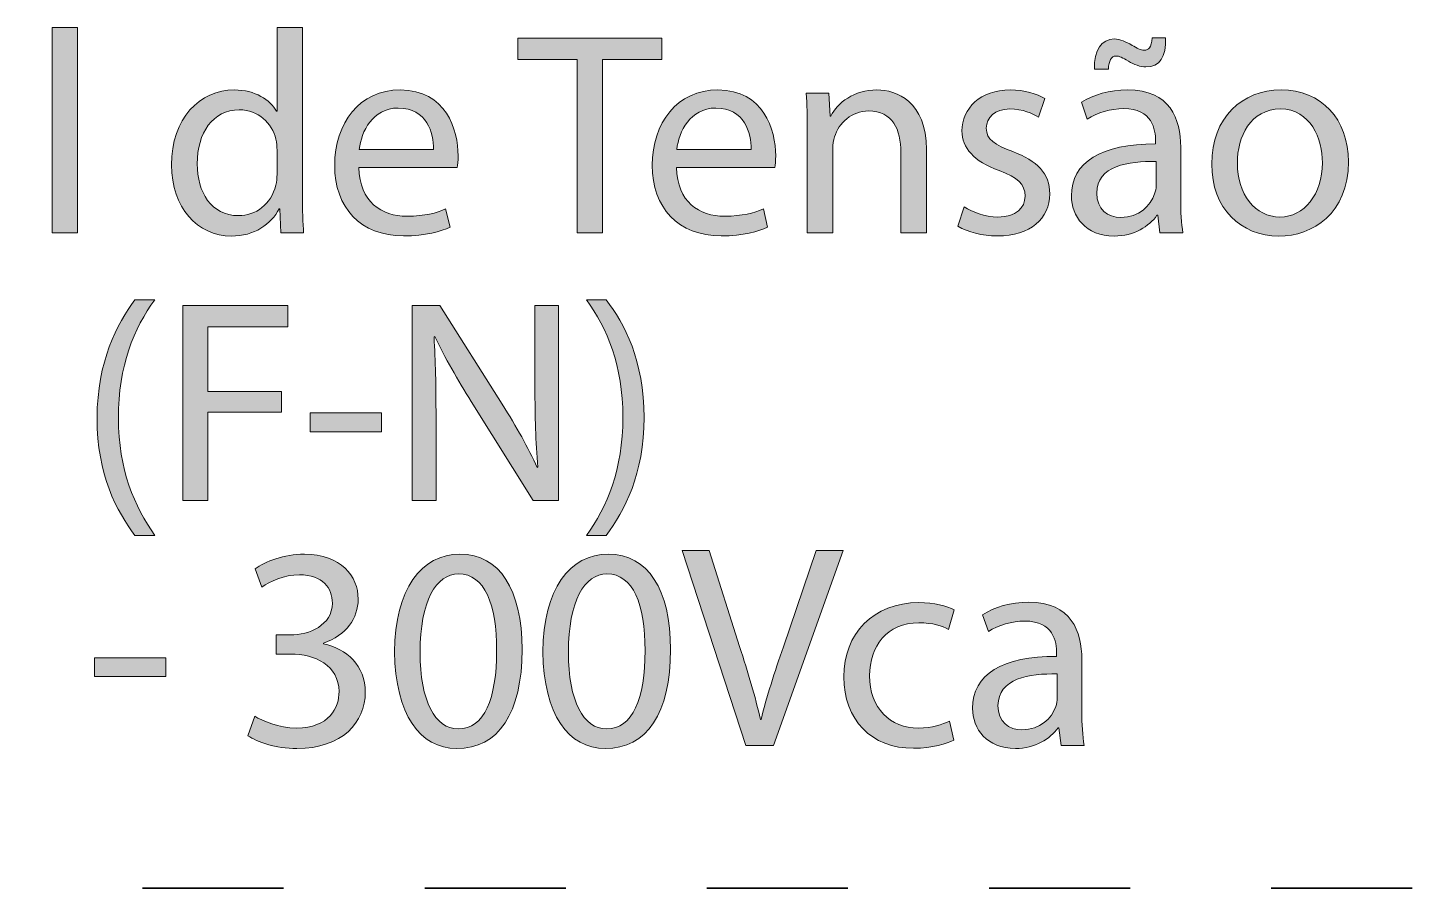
# Model space of a CAD drawing. Extents: x 544 to 1376, y -738 to -342.
# Drawn here: x 768.8 to 888.5, y -478.7 to -404.3 of the extents above; entities that cross this region are included whole.
import ezdxf

# ---------------------------------------------------------------- set-up
doc = ezdxf.new("R2010")
doc.units = 0
doc.header["$MEASUREMENT"] = 0
doc.linetypes.add('AI-Linetype-4', pattern=[24.388718, 12.194359, -12.194359])
doc.layers.add('OBJETOS', color=7, linetype='Continuous', lineweight=0)

# ---------------------------------------------------------------- blocks, each defined once
blk = doc.blocks.new('Block_35')
at = {"layer": 'OBJETOS', "true_color": 0x000000, "transparency": 33554687}
h = blk.add_hatch(color=18, dxfattribs=at)
h.dxf.hatch_style = 2
edge = h.paths.add_edge_path()
edge.add_spline(control_points=[(770.94, -404.34), (770.94, -404.34), (773.14, -404.34), (773.14, -404.34), (773.14, -404.34), (773.14, -422.09), (773.14, -422.09), (773.14, -422.09), (770.94, -422.09), (770.94, -422.09), (770.94, -422.09), (770.94, -404.34), (770.94, -404.34)], knot_values=[0, 0, 0, 0, 1, 1, 1, 2, 2, 2, 3, 3, 3, 4, 4, 4, 4], degree=3, periodic=0)
h = blk.add_hatch(color=18, dxfattribs=at)
h.dxf.hatch_style = 2
edge = h.paths.add_edge_path()
edge.add_spline(control_points=[(790.39, -414.92), (790.39, -414.64), (790.37, -414.27), (790.29, -413.99), (789.96, -412.59), (788.77, -411.44), (787.12, -411.44), (784.84, -411.44), (783.49, -413.44), (783.49, -416.11), (783.49, -418.56), (784.69, -420.59), (787.07, -420.59), (788.54, -420.59), (789.89, -419.61), (790.29, -417.96), (790.37, -417.66), (790.39, -417.36), (790.39, -417.01), (790.39, -417.01), (790.39, -414.92), (790.39, -414.92)], knot_values=[0, 0, 0, 0, 1, 1, 1, 2, 2, 2, 3, 3, 3, 4, 4, 4, 5, 5, 5, 6, 6, 6, 7, 7, 7, 7], degree=3, periodic=0)
edge = h.paths.add_edge_path()
edge.add_spline(control_points=[(792.59, -404.34), (792.59, -404.34), (792.59, -418.96), (792.59, -418.96), (792.59, -420.04), (792.61, -421.26), (792.69, -422.09), (792.69, -422.09), (790.71, -422.09), (790.71, -422.09), (790.71, -422.09), (790.62, -419.99), (790.62, -419.99), (790.62, -419.99), (790.57, -419.99), (790.57, -419.99), (789.89, -421.34), (788.42, -422.36), (786.44, -422.36), (783.52, -422.36), (781.27, -419.89), (781.27, -416.21), (781.24, -412.19), (783.74, -409.72), (786.69, -409.72), (788.54, -409.72), (789.79, -410.59), (790.34, -411.57), (790.34, -411.57), (790.39, -411.57), (790.39, -411.57), (790.39, -411.57), (790.39, -404.34), (790.39, -404.34), (790.39, -404.34), (792.59, -404.34), (792.59, -404.34)], knot_values=[0, 0, 0, 0, 1, 1, 1, 2, 2, 2, 3, 3, 3, 4, 4, 4, 5, 5, 5, 6, 6, 6, 7, 7, 7, 8, 8, 8, 9, 9, 9, 10, 10, 10, 11, 11, 11, 12, 12, 12, 12], degree=3, periodic=0)
h = blk.add_hatch(color=18, dxfattribs=at)
h.dxf.hatch_style = 2
edge = h.paths.add_edge_path()
edge.add_spline(control_points=[(816.32, -407.09), (816.32, -407.09), (811.19, -407.09), (811.19, -407.09), (811.19, -407.09), (811.19, -405.24), (811.19, -405.24), (811.19, -405.24), (823.66, -405.24), (823.66, -405.24), (823.66, -405.24), (823.66, -407.09), (823.66, -407.09), (823.66, -407.09), (818.52, -407.09), (818.52, -407.09), (818.52, -407.09), (818.52, -422.09), (818.52, -422.09), (818.52, -422.09), (816.32, -422.09), (816.32, -422.09), (816.32, -422.09), (816.32, -407.09), (816.32, -407.09)], knot_values=[0, 0, 0, 0, 1, 1, 1, 2, 2, 2, 3, 3, 3, 4, 4, 4, 5, 5, 5, 6, 6, 6, 7, 7, 7, 8, 8, 8, 8], degree=3, periodic=0)
h = blk.add_hatch(color=18, dxfattribs=at)
h.dxf.hatch_style = 2
edge = h.paths.add_edge_path()
edge.add_spline(control_points=[(866.37, -415.91), (863.97, -415.86), (861.24, -416.29), (861.24, -418.64), (861.24, -420.06), (862.19, -420.74), (863.32, -420.74), (864.89, -420.74), (865.89, -419.74), (866.24, -418.71), (866.32, -418.49), (866.37, -418.24), (866.37, -418.01), (866.37, -418.01), (866.37, -415.91), (866.37, -415.91)], knot_values=[0, 0, 0, 0, 1, 1, 1, 2, 2, 2, 3, 3, 3, 4, 4, 4, 5, 5, 5, 5], degree=3, periodic=0)
edge = h.paths.add_edge_path()
edge.add_spline(control_points=[(861.04, -407.92), (860.99, -406.29), (861.67, -405.32), (862.74, -405.32), (863.29, -405.32), (863.72, -405.54), (864.29, -405.87), (864.69, -406.09), (865.04, -406.29), (865.34, -406.29), (865.74, -406.29), (865.96, -406.07), (866.04, -405.22), (866.04, -405.22), (867.19, -405.22), (867.19, -405.22), (867.24, -406.89), (866.67, -407.74), (865.49, -407.74), (864.97, -407.74), (864.49, -407.52), (863.97, -407.24), (863.47, -406.94), (863.19, -406.79), (862.89, -406.79), (862.49, -406.79), (862.29, -407.22), (862.24, -407.92), (862.24, -407.92), (861.04, -407.92), (861.04, -407.92)], knot_values=[0, 0, 0, 0, 1, 1, 1, 2, 2, 2, 3, 3, 3, 4, 4, 4, 5, 5, 5, 6, 6, 6, 7, 7, 7, 8, 8, 8, 9, 9, 9, 10, 10, 10, 10], degree=3, periodic=0)
edge = h.paths.add_edge_path()
edge.add_spline(control_points=[(866.69, -422.09), (866.69, -422.09), (866.52, -420.56), (866.52, -420.56), (866.52, -420.56), (866.44, -420.56), (866.44, -420.56), (865.77, -421.51), (864.47, -422.36), (862.74, -422.36), (860.29, -422.36), (859.04, -420.64), (859.04, -418.89), (859.04, -415.97), (861.64, -414.37), (866.32, -414.39), (866.32, -414.39), (866.32, -414.14), (866.32, -414.14), (866.32, -413.14), (866.04, -411.34), (863.57, -411.34), (862.44, -411.34), (861.27, -411.69), (860.42, -412.24), (860.42, -412.24), (859.92, -410.79), (859.92, -410.79), (860.92, -410.14), (862.37, -409.72), (863.89, -409.72), (867.59, -409.72), (868.49, -412.24), (868.49, -414.67), (868.49, -414.67), (868.49, -419.19), (868.49, -419.19), (868.49, -420.24), (868.54, -421.26), (868.69, -422.09), (868.69, -422.09), (866.69, -422.09), (866.69, -422.09)], knot_values=[0, 0, 0, 0, 1, 1, 1, 2, 2, 2, 3, 3, 3, 4, 4, 4, 5, 5, 5, 6, 6, 6, 7, 7, 7, 8, 8, 8, 9, 9, 9, 10, 10, 10, 11, 11, 11, 12, 12, 12, 13, 13, 13, 14, 14, 14, 14], degree=3, periodic=0)
h = blk.add_hatch(color=18, dxfattribs=at)
h.dxf.hatch_style = 2
edge = h.paths.add_edge_path()
edge.add_spline(control_points=[(803.92, -414.86), (803.94, -413.47), (803.34, -411.29), (800.87, -411.29), (798.64, -411.29), (797.67, -413.34), (797.49, -414.86), (797.49, -414.86), (803.92, -414.86), (803.92, -414.86)], knot_values=[0, 0, 0, 0, 1, 1, 1, 2, 2, 2, 3, 3, 3, 3], degree=3, periodic=0)
edge = h.paths.add_edge_path()
edge.add_spline(control_points=[(797.47, -416.44), (797.52, -419.41), (799.42, -420.64), (801.62, -420.64), (803.19, -420.64), (804.14, -420.36), (804.96, -420.01), (804.96, -420.01), (805.34, -421.59), (805.34, -421.59), (804.57, -421.94), (803.24, -422.34), (801.32, -422.34), (797.59, -422.34), (795.37, -419.89), (795.37, -416.24), (795.37, -412.59), (797.52, -409.72), (801.04, -409.72), (804.99, -409.72), (806.04, -413.19), (806.04, -415.41), (806.04, -415.86), (805.99, -416.21), (805.96, -416.44), (805.96, -416.44), (797.47, -416.44), (797.47, -416.44)], knot_values=[0, 0, 0, 0, 1, 1, 1, 2, 2, 2, 3, 3, 3, 4, 4, 4, 5, 5, 5, 6, 6, 6, 7, 7, 7, 8, 8, 8, 9, 9, 9, 9], degree=3, periodic=0)
h = blk.add_hatch(color=18, dxfattribs=at)
h.dxf.hatch_style = 2
edge = h.paths.add_edge_path()
edge.add_spline(control_points=[(831.37, -414.86), (831.39, -413.47), (830.79, -411.29), (828.32, -411.29), (826.09, -411.29), (825.12, -413.34), (824.94, -414.86), (824.94, -414.86), (831.37, -414.86), (831.37, -414.86)], knot_values=[0, 0, 0, 0, 1, 1, 1, 2, 2, 2, 3, 3, 3, 3], degree=3, periodic=0)
edge = h.paths.add_edge_path()
edge.add_spline(control_points=[(824.92, -416.44), (824.97, -419.41), (826.87, -420.64), (829.07, -420.64), (830.64, -420.64), (831.59, -420.36), (832.42, -420.01), (832.42, -420.01), (832.79, -421.59), (832.79, -421.59), (832.01, -421.94), (830.69, -422.34), (828.77, -422.34), (825.04, -422.34), (822.82, -419.89), (822.82, -416.24), (822.82, -412.59), (824.97, -409.72), (828.49, -409.72), (832.44, -409.72), (833.49, -413.19), (833.49, -415.41), (833.49, -415.86), (833.44, -416.21), (833.42, -416.44), (833.42, -416.44), (824.92, -416.44), (824.92, -416.44)], knot_values=[0, 0, 0, 0, 1, 1, 1, 2, 2, 2, 3, 3, 3, 4, 4, 4, 5, 5, 5, 6, 6, 6, 7, 7, 7, 8, 8, 8, 9, 9, 9, 9], degree=3, periodic=0)
h = blk.add_hatch(color=18, dxfattribs=at)
h.dxf.hatch_style = 2
edge = h.paths.add_edge_path()
edge.add_spline(control_points=[(836.22, -413.27), (836.22, -412.02), (836.19, -410.99), (836.12, -409.99), (836.12, -409.99), (838.07, -409.99), (838.07, -409.99), (838.07, -409.99), (838.19, -411.99), (838.19, -411.99), (838.19, -411.99), (838.24, -411.99), (838.24, -411.99), (838.84, -410.84), (840.24, -409.72), (842.24, -409.72), (843.92, -409.72), (846.51, -410.72), (846.51, -414.86), (846.51, -414.86), (846.51, -422.09), (846.51, -422.09), (846.51, -422.09), (844.31, -422.09), (844.31, -422.09), (844.31, -422.09), (844.31, -415.11), (844.31, -415.11), (844.31, -413.17), (843.59, -411.54), (841.52, -411.54), (840.07, -411.54), (838.94, -412.57), (838.57, -413.79), (838.47, -414.06), (838.42, -414.44), (838.42, -414.81), (838.42, -414.81), (838.42, -422.09), (838.42, -422.09), (838.42, -422.09), (836.22, -422.09), (836.22, -422.09), (836.22, -422.09), (836.22, -413.27), (836.22, -413.27)], knot_values=[0, 0, 0, 0, 1, 1, 1, 2, 2, 2, 3, 3, 3, 4, 4, 4, 5, 5, 5, 6, 6, 6, 7, 7, 7, 8, 8, 8, 9, 9, 9, 10, 10, 10, 11, 11, 11, 12, 12, 12, 13, 13, 13, 14, 14, 14, 15, 15, 15, 15], degree=3, periodic=0)
h = blk.add_hatch(color=18, dxfattribs=at)
h.dxf.hatch_style = 2
edge = h.paths.add_edge_path()
edge.add_spline(control_points=[(849.79, -419.84), (850.44, -420.26), (851.59, -420.71), (852.69, -420.71), (854.29, -420.71), (855.04, -419.91), (855.04, -418.91), (855.04, -417.86), (854.42, -417.29), (852.79, -416.69), (850.62, -415.91), (849.59, -414.72), (849.59, -413.27), (849.59, -411.32), (851.17, -409.72), (853.77, -409.72), (854.99, -409.72), (856.06, -410.07), (856.74, -410.47), (856.74, -410.47), (856.19, -412.07), (856.19, -412.07), (855.71, -411.77), (854.84, -411.37), (853.72, -411.37), (852.42, -411.37), (851.69, -412.12), (851.69, -413.02), (851.69, -414.02), (852.42, -414.47), (853.99, -415.06), (856.09, -415.86), (857.17, -416.91), (857.17, -418.71), (857.17, -420.84), (855.51, -422.34), (852.64, -422.34), (851.32, -422.34), (850.09, -422.01), (849.24, -421.51), (849.24, -421.51), (849.79, -419.84), (849.79, -419.84)], knot_values=[0, 0, 0, 0, 1, 1, 1, 2, 2, 2, 3, 3, 3, 4, 4, 4, 5, 5, 5, 6, 6, 6, 7, 7, 7, 8, 8, 8, 9, 9, 9, 10, 10, 10, 11, 11, 11, 12, 12, 12, 13, 13, 13, 14, 14, 14, 14], degree=3, periodic=0)
h = blk.add_hatch(color=18, dxfattribs=at)
h.dxf.hatch_style = 2
edge = h.paths.add_edge_path()
edge.add_spline(control_points=[(873.39, -416.06), (873.39, -418.71), (874.92, -420.71), (877.07, -420.71), (879.17, -420.71), (880.74, -418.74), (880.74, -416.02), (880.74, -413.97), (879.71, -411.37), (877.12, -411.37), (874.52, -411.37), (873.39, -413.77), (873.39, -416.06)], knot_values=[0, 0, 0, 0, 1, 1, 1, 2, 2, 2, 3, 3, 3, 4, 4, 4, 4], degree=3, periodic=0)
edge = h.paths.add_edge_path()
edge.add_spline(control_points=[(882.99, -415.94), (882.99, -420.41), (879.89, -422.36), (876.97, -422.36), (873.69, -422.36), (871.17, -419.96), (871.17, -416.14), (871.17, -412.09), (873.82, -409.72), (877.17, -409.72), (880.64, -409.72), (882.99, -412.24), (882.99, -415.94)], knot_values=[0, 0, 0, 0, 1, 1, 1, 2, 2, 2, 3, 3, 3, 4, 4, 4, 4], degree=3, periodic=0)
at = {"layer": 'OBJETOS'}
for points, knots in [([(770.94, -404.34), (770.94, -404.34), (773.14, -404.34), (773.14, -404.34), (773.14, -404.34), (773.14, -422.09), (773.14, -422.09), (773.14, -422.09), (770.94, -422.09), (770.94, -422.09), (770.94, -422.09), (770.94, -404.34), (770.94, -404.34)], [0, 0, 0, 0, 1, 1, 1, 2, 2, 2, 3, 3, 3, 4, 4, 4, 4]), ([(792.59, -404.34), (792.59, -404.34), (792.59, -418.96), (792.59, -418.96), (792.59, -420.04), (792.61, -421.26), (792.69, -422.09), (792.69, -422.09), (790.71, -422.09), (790.71, -422.09), (790.71, -422.09), (790.62, -419.99), (790.62, -419.99), (790.62, -419.99), (790.57, -419.99), (790.57, -419.99), (789.89, -421.34), (788.42, -422.36), (786.44, -422.36), (783.52, -422.36), (781.27, -419.89), (781.27, -416.21), (781.24, -412.19), (783.74, -409.72), (786.69, -409.72), (788.54, -409.72), (789.79, -410.59), (790.34, -411.57), (790.34, -411.57), (790.39, -411.57), (790.39, -411.57), (790.39, -411.57), (790.39, -404.34), (790.39, -404.34), (790.39, -404.34), (792.59, -404.34), (792.59, -404.34)], [0, 0, 0, 0, 1, 1, 1, 2, 2, 2, 3, 3, 3, 4, 4, 4, 5, 5, 5, 6, 6, 6, 7, 7, 7, 8, 8, 8, 9, 9, 9, 10, 10, 10, 11, 11, 11, 12, 12, 12, 12]), ([(816.32, -407.09), (816.32, -407.09), (811.19, -407.09), (811.19, -407.09), (811.19, -407.09), (811.19, -405.24), (811.19, -405.24), (811.19, -405.24), (823.66, -405.24), (823.66, -405.24), (823.66, -405.24), (823.66, -407.09), (823.66, -407.09), (823.66, -407.09), (818.52, -407.09), (818.52, -407.09), (818.52, -407.09), (818.52, -422.09), (818.52, -422.09), (818.52, -422.09), (816.32, -422.09), (816.32, -422.09), (816.32, -422.09), (816.32, -407.09), (816.32, -407.09)], [0, 0, 0, 0, 1, 1, 1, 2, 2, 2, 3, 3, 3, 4, 4, 4, 5, 5, 5, 6, 6, 6, 7, 7, 7, 8, 8, 8, 8]), ([(861.04, -407.92), (860.99, -406.29), (861.67, -405.32), (862.74, -405.32), (863.29, -405.32), (863.72, -405.54), (864.29, -405.87), (864.69, -406.09), (865.04, -406.29), (865.34, -406.29), (865.74, -406.29), (865.96, -406.07), (866.04, -405.22), (866.04, -405.22), (867.19, -405.22), (867.19, -405.22), (867.24, -406.89), (866.67, -407.74), (865.49, -407.74), (864.97, -407.74), (864.49, -407.52), (863.97, -407.24), (863.47, -406.94), (863.19, -406.79), (862.89, -406.79), (862.49, -406.79), (862.29, -407.22), (862.24, -407.92), (862.24, -407.92), (861.04, -407.92), (861.04, -407.92)], [0, 0, 0, 0, 1, 1, 1, 2, 2, 2, 3, 3, 3, 4, 4, 4, 5, 5, 5, 6, 6, 6, 7, 7, 7, 8, 8, 8, 9, 9, 9, 10, 10, 10, 10]), ([(797.47, -416.44), (797.52, -419.41), (799.42, -420.64), (801.62, -420.64), (803.19, -420.64), (804.14, -420.36), (804.96, -420.01), (804.96, -420.01), (805.34, -421.59), (805.34, -421.59), (804.57, -421.94), (803.24, -422.34), (801.32, -422.34), (797.59, -422.34), (795.37, -419.89), (795.37, -416.24), (795.37, -412.59), (797.52, -409.72), (801.04, -409.72), (804.99, -409.72), (806.04, -413.19), (806.04, -415.41), (806.04, -415.86), (805.99, -416.21), (805.96, -416.44), (805.96, -416.44), (797.47, -416.44), (797.47, -416.44)], [0, 0, 0, 0, 1, 1, 1, 2, 2, 2, 3, 3, 3, 4, 4, 4, 5, 5, 5, 6, 6, 6, 7, 7, 7, 8, 8, 8, 9, 9, 9, 9]), ([(824.92, -416.44), (824.97, -419.41), (826.87, -420.64), (829.07, -420.64), (830.64, -420.64), (831.59, -420.36), (832.42, -420.01), (832.42, -420.01), (832.79, -421.59), (832.79, -421.59), (832.01, -421.94), (830.69, -422.34), (828.77, -422.34), (825.04, -422.34), (822.82, -419.89), (822.82, -416.24), (822.82, -412.59), (824.97, -409.72), (828.49, -409.72), (832.44, -409.72), (833.49, -413.19), (833.49, -415.41), (833.49, -415.86), (833.44, -416.21), (833.42, -416.44), (833.42, -416.44), (824.92, -416.44), (824.92, -416.44)], [0, 0, 0, 0, 1, 1, 1, 2, 2, 2, 3, 3, 3, 4, 4, 4, 5, 5, 5, 6, 6, 6, 7, 7, 7, 8, 8, 8, 9, 9, 9, 9]), ([(836.22, -413.27), (836.22, -412.02), (836.19, -410.99), (836.12, -409.99), (836.12, -409.99), (838.07, -409.99), (838.07, -409.99), (838.07, -409.99), (838.19, -411.99), (838.19, -411.99), (838.19, -411.99), (838.24, -411.99), (838.24, -411.99), (838.84, -410.84), (840.24, -409.72), (842.24, -409.72), (843.92, -409.72), (846.51, -410.72), (846.51, -414.86), (846.51, -414.86), (846.51, -422.09), (846.51, -422.09), (846.51, -422.09), (844.31, -422.09), (844.31, -422.09), (844.31, -422.09), (844.31, -415.11), (844.31, -415.11), (844.31, -413.17), (843.59, -411.54), (841.52, -411.54), (840.07, -411.54), (838.94, -412.57), (838.57, -413.79), (838.47, -414.06), (838.42, -414.44), (838.42, -414.81), (838.42, -414.81), (838.42, -422.09), (838.42, -422.09), (838.42, -422.09), (836.22, -422.09), (836.22, -422.09), (836.22, -422.09), (836.22, -413.27), (836.22, -413.27)], [0, 0, 0, 0, 1, 1, 1, 2, 2, 2, 3, 3, 3, 4, 4, 4, 5, 5, 5, 6, 6, 6, 7, 7, 7, 8, 8, 8, 9, 9, 9, 10, 10, 10, 11, 11, 11, 12, 12, 12, 13, 13, 13, 14, 14, 14, 15, 15, 15, 15]), ([(849.79, -419.84), (850.44, -420.26), (851.59, -420.71), (852.69, -420.71), (854.29, -420.71), (855.04, -419.91), (855.04, -418.91), (855.04, -417.86), (854.42, -417.29), (852.79, -416.69), (850.62, -415.91), (849.59, -414.72), (849.59, -413.27), (849.59, -411.32), (851.17, -409.72), (853.77, -409.72), (854.99, -409.72), (856.06, -410.07), (856.74, -410.47), (856.74, -410.47), (856.19, -412.07), (856.19, -412.07), (855.71, -411.77), (854.84, -411.37), (853.72, -411.37), (852.42, -411.37), (851.69, -412.12), (851.69, -413.02), (851.69, -414.02), (852.42, -414.47), (853.99, -415.06), (856.09, -415.86), (857.17, -416.91), (857.17, -418.71), (857.17, -420.84), (855.51, -422.34), (852.64, -422.34), (851.32, -422.34), (850.09, -422.01), (849.24, -421.51), (849.24, -421.51), (849.79, -419.84), (849.79, -419.84)], [0, 0, 0, 0, 1, 1, 1, 2, 2, 2, 3, 3, 3, 4, 4, 4, 5, 5, 5, 6, 6, 6, 7, 7, 7, 8, 8, 8, 9, 9, 9, 10, 10, 10, 11, 11, 11, 12, 12, 12, 13, 13, 13, 14, 14, 14, 14]), ([(866.69, -422.09), (866.69, -422.09), (866.52, -420.56), (866.52, -420.56), (866.52, -420.56), (866.44, -420.56), (866.44, -420.56), (865.77, -421.51), (864.47, -422.36), (862.74, -422.36), (860.29, -422.36), (859.04, -420.64), (859.04, -418.89), (859.04, -415.97), (861.64, -414.37), (866.32, -414.39), (866.32, -414.39), (866.32, -414.14), (866.32, -414.14), (866.32, -413.14), (866.04, -411.34), (863.57, -411.34), (862.44, -411.34), (861.27, -411.69), (860.42, -412.24), (860.42, -412.24), (859.92, -410.79), (859.92, -410.79), (860.92, -410.14), (862.37, -409.72), (863.89, -409.72), (867.59, -409.72), (868.49, -412.24), (868.49, -414.67), (868.49, -414.67), (868.49, -419.19), (868.49, -419.19), (868.49, -420.24), (868.54, -421.26), (868.69, -422.09), (868.69, -422.09), (866.69, -422.09), (866.69, -422.09)], [0, 0, 0, 0, 1, 1, 1, 2, 2, 2, 3, 3, 3, 4, 4, 4, 5, 5, 5, 6, 6, 6, 7, 7, 7, 8, 8, 8, 9, 9, 9, 10, 10, 10, 11, 11, 11, 12, 12, 12, 13, 13, 13, 14, 14, 14, 14]), ([(882.99, -415.94), (882.99, -420.41), (879.89, -422.36), (876.97, -422.36), (873.69, -422.36), (871.17, -419.96), (871.17, -416.14), (871.17, -412.09), (873.82, -409.72), (877.17, -409.72), (880.64, -409.72), (882.99, -412.24), (882.99, -415.94)], [0, 0, 0, 0, 1, 1, 1, 2, 2, 2, 3, 3, 3, 4, 4, 4, 4]), ([(790.39, -414.92), (790.39, -414.64), (790.37, -414.27), (790.29, -413.99), (789.96, -412.59), (788.77, -411.44), (787.12, -411.44), (784.84, -411.44), (783.49, -413.44), (783.49, -416.11), (783.49, -418.56), (784.69, -420.59), (787.07, -420.59), (788.54, -420.59), (789.89, -419.61), (790.29, -417.96), (790.37, -417.66), (790.39, -417.36), (790.39, -417.01), (790.39, -417.01), (790.39, -414.92), (790.39, -414.92)], [0, 0, 0, 0, 1, 1, 1, 2, 2, 2, 3, 3, 3, 4, 4, 4, 5, 5, 5, 6, 6, 6, 7, 7, 7, 7]), ([(803.92, -414.86), (803.94, -413.47), (803.34, -411.29), (800.87, -411.29), (798.64, -411.29), (797.67, -413.34), (797.49, -414.86), (797.49, -414.86), (803.92, -414.86), (803.92, -414.86)], [0, 0, 0, 0, 1, 1, 1, 2, 2, 2, 3, 3, 3, 3]), ([(831.37, -414.86), (831.39, -413.47), (830.79, -411.29), (828.32, -411.29), (826.09, -411.29), (825.12, -413.34), (824.94, -414.86), (824.94, -414.86), (831.37, -414.86), (831.37, -414.86)], [0, 0, 0, 0, 1, 1, 1, 2, 2, 2, 3, 3, 3, 3]), ([(873.39, -416.06), (873.39, -418.71), (874.92, -420.71), (877.07, -420.71), (879.17, -420.71), (880.74, -418.74), (880.74, -416.02), (880.74, -413.97), (879.71, -411.37), (877.12, -411.37), (874.52, -411.37), (873.39, -413.77), (873.39, -416.06)], [0, 0, 0, 0, 1, 1, 1, 2, 2, 2, 3, 3, 3, 4, 4, 4, 4]), ([(866.37, -415.91), (863.97, -415.86), (861.24, -416.29), (861.24, -418.64), (861.24, -420.06), (862.19, -420.74), (863.32, -420.74), (864.89, -420.74), (865.89, -419.74), (866.24, -418.71), (866.32, -418.49), (866.37, -418.24), (866.37, -418.01), (866.37, -418.01), (866.37, -415.91), (866.37, -415.91)], [0, 0, 0, 0, 1, 1, 1, 2, 2, 2, 3, 3, 3, 4, 4, 4, 5, 5, 5, 5])]:
    blk.add_open_spline(points, degree=3, knots=knots, dxfattribs=at)
blk = doc.blocks.new('Block_34')
at = {"layer": 'OBJETOS'}
blk.add_blockref('Block_35', (0, 0), dxfattribs=at)
blk = doc.blocks.new('Block_37')
at = {"layer": 'OBJETOS', "true_color": 0x000000, "transparency": 33554687}
h = blk.add_hatch(color=18, dxfattribs=at)
h.dxf.hatch_style = 2
edge = h.paths.add_edge_path()
edge.add_spline(control_points=[(779.83, -427.87), (778.01, -430.32), (776.68, -433.57), (776.68, -438.09), (776.68, -442.54), (778.06, -445.74), (779.83, -448.24), (779.83, -448.24), (778.11, -448.24), (778.11, -448.24), (776.54, -446.17), (774.83, -442.97), (774.83, -438.09), (774.86, -433.17), (776.54, -429.97), (778.11, -427.87), (778.11, -427.87), (779.83, -427.87), (779.83, -427.87)], knot_values=[0, 0, 0, 0, 1, 1, 1, 2, 2, 2, 3, 3, 3, 4, 4, 4, 5, 5, 5, 6, 6, 6, 6], degree=3, periodic=0)
h = blk.add_hatch(color=18, dxfattribs=at)
h.dxf.hatch_style = 2
edge = h.paths.add_edge_path()
edge.add_spline(control_points=[(782.24, -428.37), (782.24, -428.37), (791.31, -428.37), (791.31, -428.37), (791.31, -428.37), (791.31, -430.19), (791.31, -430.19), (791.31, -430.19), (784.41, -430.19), (784.41, -430.19), (784.41, -430.19), (784.41, -435.79), (784.41, -435.79), (784.41, -435.79), (790.78, -435.79), (790.78, -435.79), (790.78, -435.79), (790.78, -437.59), (790.78, -437.59), (790.78, -437.59), (784.41, -437.59), (784.41, -437.59), (784.41, -437.59), (784.41, -445.22), (784.41, -445.22), (784.41, -445.22), (782.24, -445.22), (782.24, -445.22), (782.24, -445.22), (782.24, -428.37), (782.24, -428.37)], knot_values=[0, 0, 0, 0, 1, 1, 1, 2, 2, 2, 3, 3, 3, 4, 4, 4, 5, 5, 5, 6, 6, 6, 7, 7, 7, 8, 8, 8, 9, 9, 9, 10, 10, 10, 10], degree=3, periodic=0)
h = blk.add_hatch(color=18, dxfattribs=at)
h.dxf.hatch_style = 2
edge = h.paths.add_edge_path()
edge.add_spline(control_points=[(802.08, -445.22), (802.08, -445.22), (802.08, -428.37), (802.08, -428.37), (802.08, -428.37), (804.46, -428.37), (804.46, -428.37), (804.46, -428.37), (809.86, -436.89), (809.86, -436.89), (811.11, -438.87), (812.08, -440.64), (812.88, -442.37), (812.88, -442.37), (812.93, -442.34), (812.93, -442.34), (812.73, -440.09), (812.68, -438.04), (812.68, -435.42), (812.68, -435.42), (812.68, -428.37), (812.68, -428.37), (812.68, -428.37), (814.73, -428.37), (814.73, -428.37), (814.73, -428.37), (814.73, -445.22), (814.73, -445.22), (814.73, -445.22), (812.53, -445.22), (812.53, -445.22), (812.53, -445.22), (807.18, -436.67), (807.18, -436.67), (806.01, -434.79), (804.88, -432.87), (804.03, -431.04), (804.03, -431.04), (803.96, -431.07), (803.96, -431.07), (804.08, -433.19), (804.13, -435.22), (804.13, -438.02), (804.13, -438.02), (804.13, -445.22), (804.13, -445.22), (804.13, -445.22), (802.08, -445.22), (802.08, -445.22)], knot_values=[0, 0, 0, 0, 1, 1, 1, 2, 2, 2, 3, 3, 3, 4, 4, 4, 5, 5, 5, 6, 6, 6, 7, 7, 7, 8, 8, 8, 9, 9, 9, 10, 10, 10, 11, 11, 11, 12, 12, 12, 13, 13, 13, 14, 14, 14, 15, 15, 15, 16, 16, 16, 16], degree=3, periodic=0)
h = blk.add_hatch(color=18, dxfattribs=at)
h.dxf.hatch_style = 2
edge = h.paths.add_edge_path()
edge.add_spline(control_points=[(817.13, -448.24), (818.91, -445.77), (820.28, -442.52), (820.28, -438.02), (820.28, -433.54), (818.93, -430.34), (817.13, -427.87), (817.13, -427.87), (818.83, -427.87), (818.83, -427.87), (820.43, -429.92), (822.11, -433.12), (822.11, -438.04), (822.11, -442.94), (820.43, -446.11), (818.83, -448.24), (818.83, -448.24), (817.13, -448.24), (817.13, -448.24)], knot_values=[0, 0, 0, 0, 1, 1, 1, 2, 2, 2, 3, 3, 3, 4, 4, 4, 5, 5, 5, 6, 6, 6, 6], degree=3, periodic=0)
h = blk.add_hatch(color=18, dxfattribs=at)
h.dxf.hatch_style = 2
edge = h.paths.add_edge_path()
edge.add_spline(control_points=[(799.43, -437.64), (799.43, -437.64), (799.43, -439.27), (799.43, -439.27), (799.43, -439.27), (793.26, -439.27), (793.26, -439.27), (793.26, -439.27), (793.26, -437.64), (793.26, -437.64), (793.26, -437.64), (799.43, -437.64), (799.43, -437.64)], knot_values=[0, 0, 0, 0, 1, 1, 1, 2, 2, 2, 3, 3, 3, 4, 4, 4, 4], degree=3, periodic=0)
at = {"layer": 'OBJETOS'}
for points, knots in [([(779.83, -427.87), (778.01, -430.32), (776.68, -433.57), (776.68, -438.09), (776.68, -442.54), (778.06, -445.74), (779.83, -448.24), (779.83, -448.24), (778.11, -448.24), (778.11, -448.24), (776.54, -446.17), (774.83, -442.97), (774.83, -438.09), (774.86, -433.17), (776.54, -429.97), (778.11, -427.87), (778.11, -427.87), (779.83, -427.87), (779.83, -427.87)], [0, 0, 0, 0, 1, 1, 1, 2, 2, 2, 3, 3, 3, 4, 4, 4, 5, 5, 5, 6, 6, 6, 6]), ([(782.24, -428.37), (782.24, -428.37), (791.31, -428.37), (791.31, -428.37), (791.31, -428.37), (791.31, -430.19), (791.31, -430.19), (791.31, -430.19), (784.41, -430.19), (784.41, -430.19), (784.41, -430.19), (784.41, -435.79), (784.41, -435.79), (784.41, -435.79), (790.78, -435.79), (790.78, -435.79), (790.78, -435.79), (790.78, -437.59), (790.78, -437.59), (790.78, -437.59), (784.41, -437.59), (784.41, -437.59), (784.41, -437.59), (784.41, -445.22), (784.41, -445.22), (784.41, -445.22), (782.24, -445.22), (782.24, -445.22), (782.24, -445.22), (782.24, -428.37), (782.24, -428.37)], [0, 0, 0, 0, 1, 1, 1, 2, 2, 2, 3, 3, 3, 4, 4, 4, 5, 5, 5, 6, 6, 6, 7, 7, 7, 8, 8, 8, 9, 9, 9, 10, 10, 10, 10]), ([(802.08, -445.22), (802.08, -445.22), (802.08, -428.37), (802.08, -428.37), (802.08, -428.37), (804.46, -428.37), (804.46, -428.37), (804.46, -428.37), (809.86, -436.89), (809.86, -436.89), (811.11, -438.87), (812.08, -440.64), (812.88, -442.37), (812.88, -442.37), (812.93, -442.34), (812.93, -442.34), (812.73, -440.09), (812.68, -438.04), (812.68, -435.42), (812.68, -435.42), (812.68, -428.37), (812.68, -428.37), (812.68, -428.37), (814.73, -428.37), (814.73, -428.37), (814.73, -428.37), (814.73, -445.22), (814.73, -445.22), (814.73, -445.22), (812.53, -445.22), (812.53, -445.22), (812.53, -445.22), (807.18, -436.67), (807.18, -436.67), (806.01, -434.79), (804.88, -432.87), (804.03, -431.04), (804.03, -431.04), (803.96, -431.07), (803.96, -431.07), (804.08, -433.19), (804.13, -435.22), (804.13, -438.02), (804.13, -438.02), (804.13, -445.22), (804.13, -445.22), (804.13, -445.22), (802.08, -445.22), (802.08, -445.22)], [0, 0, 0, 0, 1, 1, 1, 2, 2, 2, 3, 3, 3, 4, 4, 4, 5, 5, 5, 6, 6, 6, 7, 7, 7, 8, 8, 8, 9, 9, 9, 10, 10, 10, 11, 11, 11, 12, 12, 12, 13, 13, 13, 14, 14, 14, 15, 15, 15, 16, 16, 16, 16]), ([(817.13, -448.24), (818.91, -445.77), (820.28, -442.52), (820.28, -438.02), (820.28, -433.54), (818.93, -430.34), (817.13, -427.87), (817.13, -427.87), (818.83, -427.87), (818.83, -427.87), (820.43, -429.92), (822.11, -433.12), (822.11, -438.04), (822.11, -442.94), (820.43, -446.11), (818.83, -448.24), (818.83, -448.24), (817.13, -448.24), (817.13, -448.24)], [0, 0, 0, 0, 1, 1, 1, 2, 2, 2, 3, 3, 3, 4, 4, 4, 5, 5, 5, 6, 6, 6, 6]), ([(799.43, -437.64), (799.43, -437.64), (799.43, -439.27), (799.43, -439.27), (799.43, -439.27), (793.26, -439.27), (793.26, -439.27), (793.26, -439.27), (793.26, -437.64), (793.26, -437.64), (793.26, -437.64), (799.43, -437.64), (799.43, -437.64)], [0, 0, 0, 0, 1, 1, 1, 2, 2, 2, 3, 3, 3, 4, 4, 4, 4])]:
    blk.add_open_spline(points, degree=3, knots=knots, dxfattribs=at)
blk = doc.blocks.new('Block_36')
at = {"layer": 'OBJETOS'}
blk.add_blockref('Block_37', (0, 0), dxfattribs=at)
blk = doc.blocks.new('Block_39')
at = {"layer": 'OBJETOS', "true_color": 0x000000, "transparency": 33554687}
h = blk.add_hatch(color=18, dxfattribs=at)
h.dxf.hatch_style = 2
edge = h.paths.add_edge_path()
edge.add_spline(control_points=[(744.55, -463.86), (745.17, -464.26), (746.62, -464.89), (748.15, -464.89), (750.97, -464.89), (751.85, -463.09), (751.82, -461.74), (751.8, -459.46), (749.75, -458.49), (747.62, -458.49), (747.62, -458.49), (746.4, -458.49), (746.4, -458.49), (746.4, -458.49), (746.4, -456.84), (746.4, -456.84), (746.4, -456.84), (747.62, -456.84), (747.62, -456.84), (749.22, -456.84), (751.25, -456.01), (751.25, -454.09), (751.25, -452.79), (750.42, -451.64), (748.4, -451.64), (747.1, -451.64), (745.85, -452.21), (745.15, -452.71), (745.15, -452.71), (744.58, -451.11), (744.58, -451.11), (745.42, -450.49), (747.07, -449.86), (748.82, -449.86), (752.02, -449.86), (753.47, -451.76), (753.47, -453.74), (753.47, -455.41), (752.47, -456.84), (750.47, -457.56), (750.47, -457.56), (750.47, -457.61), (750.47, -457.61), (752.47, -458.01), (754.1, -459.51), (754.1, -461.79), (754.1, -464.39), (752.07, -466.66), (748.17, -466.66), (746.35, -466.66), (744.75, -466.09), (743.95, -465.56), (743.95, -465.56), (744.55, -463.86), (744.55, -463.86)], knot_values=[0, 0, 0, 0, 1, 1, 1, 2, 2, 2, 3, 3, 3, 4, 4, 4, 5, 5, 5, 6, 6, 6, 7, 7, 7, 8, 8, 8, 9, 9, 9, 10, 10, 10, 11, 11, 11, 12, 12, 12, 13, 13, 13, 14, 14, 14, 15, 15, 15, 16, 16, 16, 17, 17, 17, 18, 18, 18, 18], degree=3, periodic=0)
h = blk.add_hatch(color=18, dxfattribs=at)
h.dxf.hatch_style = 2
edge = h.paths.add_edge_path()
edge.add_spline(control_points=[(758.82, -458.34), (758.82, -462.56), (760.12, -464.96), (762.12, -464.96), (764.37, -464.96), (765.45, -462.34), (765.45, -458.19), (765.45, -454.19), (764.42, -451.56), (762.15, -451.56), (760.22, -451.56), (758.82, -453.91), (758.82, -458.34)], knot_values=[0, 0, 0, 0, 1, 1, 1, 2, 2, 2, 3, 3, 3, 4, 4, 4, 4], degree=3, periodic=0)
edge = h.paths.add_edge_path()
edge.add_spline(control_points=[(767.65, -458.09), (767.65, -463.61), (765.6, -466.66), (762, -466.66), (758.82, -466.66), (756.67, -463.69), (756.62, -458.31), (756.62, -452.86), (758.97, -449.86), (762.27, -449.86), (765.7, -449.86), (767.65, -452.91), (767.65, -458.09)], knot_values=[0, 0, 0, 0, 1, 1, 1, 2, 2, 2, 3, 3, 3, 4, 4, 4, 4], degree=3, periodic=0)
h = blk.add_hatch(color=18, dxfattribs=at)
h.dxf.hatch_style = 2
edge = h.paths.add_edge_path()
edge.add_spline(control_points=[(788.47, -463.86), (789.1, -464.26), (790.55, -464.89), (792.07, -464.89), (794.9, -464.89), (795.77, -463.09), (795.75, -461.74), (795.72, -459.46), (793.67, -458.49), (791.55, -458.49), (791.55, -458.49), (790.32, -458.49), (790.32, -458.49), (790.32, -458.49), (790.32, -456.84), (790.32, -456.84), (790.32, -456.84), (791.55, -456.84), (791.55, -456.84), (793.15, -456.84), (795.17, -456.01), (795.17, -454.09), (795.17, -452.79), (794.35, -451.64), (792.32, -451.64), (791.02, -451.64), (789.77, -452.21), (789.07, -452.71), (789.07, -452.71), (788.5, -451.11), (788.5, -451.11), (789.35, -450.49), (791, -449.86), (792.75, -449.86), (795.95, -449.86), (797.4, -451.76), (797.4, -453.74), (797.4, -455.41), (796.4, -456.84), (794.4, -457.56), (794.4, -457.56), (794.4, -457.61), (794.4, -457.61), (796.4, -458.01), (798.02, -459.51), (798.02, -461.79), (798.02, -464.39), (796, -466.66), (792.1, -466.66), (790.27, -466.66), (788.67, -466.09), (787.87, -465.56), (787.87, -465.56), (788.47, -463.86), (788.47, -463.86)], knot_values=[0, 0, 0, 0, 1, 1, 1, 2, 2, 2, 3, 3, 3, 4, 4, 4, 5, 5, 5, 6, 6, 6, 7, 7, 7, 8, 8, 8, 9, 9, 9, 10, 10, 10, 11, 11, 11, 12, 12, 12, 13, 13, 13, 14, 14, 14, 15, 15, 15, 16, 16, 16, 17, 17, 17, 18, 18, 18, 18], degree=3, periodic=0)
h = blk.add_hatch(color=18, dxfattribs=at)
h.dxf.hatch_style = 2
edge = h.paths.add_edge_path()
edge.add_spline(control_points=[(802.75, -458.34), (802.75, -462.56), (804.05, -464.96), (806.05, -464.96), (808.3, -464.96), (809.37, -462.34), (809.37, -458.19), (809.37, -454.19), (808.35, -451.56), (806.07, -451.56), (804.15, -451.56), (802.75, -453.91), (802.75, -458.34)], knot_values=[0, 0, 0, 0, 1, 1, 1, 2, 2, 2, 3, 3, 3, 4, 4, 4, 4], degree=3, periodic=0)
edge = h.paths.add_edge_path()
edge.add_spline(control_points=[(811.57, -458.09), (811.57, -463.61), (809.52, -466.66), (805.92, -466.66), (802.75, -466.66), (800.6, -463.69), (800.55, -458.31), (800.55, -452.86), (802.9, -449.86), (806.2, -449.86), (809.62, -449.86), (811.57, -452.91), (811.57, -458.09)], knot_values=[0, 0, 0, 0, 1, 1, 1, 2, 2, 2, 3, 3, 3, 4, 4, 4, 4], degree=3, periodic=0)
h = blk.add_hatch(color=18, dxfattribs=at)
h.dxf.hatch_style = 2
edge = h.paths.add_edge_path()
edge.add_spline(control_points=[(815.57, -458.34), (815.57, -462.56), (816.87, -464.96), (818.87, -464.96), (821.12, -464.96), (822.2, -462.34), (822.2, -458.19), (822.2, -454.19), (821.17, -451.56), (818.9, -451.56), (816.97, -451.56), (815.57, -453.91), (815.57, -458.34)], knot_values=[0, 0, 0, 0, 1, 1, 1, 2, 2, 2, 3, 3, 3, 4, 4, 4, 4], degree=3, periodic=0)
edge = h.paths.add_edge_path()
edge.add_spline(control_points=[(824.4, -458.09), (824.4, -463.61), (822.35, -466.66), (818.75, -466.66), (815.57, -466.66), (813.42, -463.69), (813.37, -458.31), (813.37, -452.86), (815.72, -449.86), (819.02, -449.86), (822.45, -449.86), (824.4, -452.91), (824.4, -458.09)], knot_values=[0, 0, 0, 0, 1, 1, 1, 2, 2, 2, 3, 3, 3, 4, 4, 4, 4], degree=3, periodic=0)
h = blk.add_hatch(color=18, dxfattribs=at)
h.dxf.hatch_style = 2
edge = h.paths.add_edge_path()
edge.add_spline(control_points=[(830.9, -466.39), (830.9, -466.39), (825.4, -449.54), (825.4, -449.54), (825.4, -449.54), (827.75, -449.54), (827.75, -449.54), (827.75, -449.54), (830.37, -457.84), (830.37, -457.84), (831.1, -460.11), (831.72, -462.16), (832.17, -464.14), (832.17, -464.14), (832.22, -464.14), (832.22, -464.14), (832.7, -462.19), (833.4, -460.06), (834.15, -457.86), (834.15, -457.86), (837, -449.54), (837, -449.54), (837, -449.54), (839.32, -449.54), (839.32, -449.54), (839.32, -449.54), (833.3, -466.39), (833.3, -466.39), (833.3, -466.39), (830.9, -466.39), (830.9, -466.39)], knot_values=[0, 0, 0, 0, 1, 1, 1, 2, 2, 2, 3, 3, 3, 4, 4, 4, 5, 5, 5, 6, 6, 6, 7, 7, 7, 8, 8, 8, 9, 9, 9, 10, 10, 10, 10], degree=3, periodic=0)
h = blk.add_hatch(color=18, dxfattribs=at)
h.dxf.hatch_style = 2
edge = h.paths.add_edge_path()
edge.add_spline(control_points=[(848.87, -465.94), (848.3, -466.23), (847.02, -466.64), (845.4, -466.64), (841.75, -466.64), (839.37, -464.16), (839.37, -460.46), (839.37, -456.74), (841.92, -454.04), (845.87, -454.04), (847.17, -454.04), (848.32, -454.36), (848.92, -454.66), (848.92, -454.66), (848.42, -456.36), (848.42, -456.36), (847.9, -456.06), (847.07, -455.79), (845.87, -455.79), (843.1, -455.79), (841.6, -457.84), (841.6, -460.36), (841.6, -463.16), (843.4, -464.89), (845.8, -464.89), (847.05, -464.89), (847.87, -464.56), (848.5, -464.29), (848.5, -464.29), (848.87, -465.94), (848.87, -465.94)], knot_values=[0, 0, 0, 0, 1, 1, 1, 2, 2, 2, 3, 3, 3, 4, 4, 4, 5, 5, 5, 6, 6, 6, 7, 7, 7, 8, 8, 8, 9, 9, 9, 10, 10, 10, 10], degree=3, periodic=0)
h = blk.add_hatch(color=18, dxfattribs=at)
h.dxf.hatch_style = 2
edge = h.paths.add_edge_path()
edge.add_spline(control_points=[(857.82, -460.21), (855.42, -460.16), (852.7, -460.59), (852.7, -462.94), (852.7, -464.36), (853.65, -465.04), (854.77, -465.04), (856.35, -465.04), (857.35, -464.04), (857.7, -463.01), (857.77, -462.79), (857.82, -462.54), (857.82, -462.31), (857.82, -462.31), (857.82, -460.21), (857.82, -460.21)], knot_values=[0, 0, 0, 0, 1, 1, 1, 2, 2, 2, 3, 3, 3, 4, 4, 4, 5, 5, 5, 5], degree=3, periodic=0)
edge = h.paths.add_edge_path()
edge.add_spline(control_points=[(858.15, -466.39), (858.15, -466.39), (857.97, -464.86), (857.97, -464.86), (857.97, -464.86), (857.9, -464.86), (857.9, -464.86), (857.22, -465.81), (855.92, -466.66), (854.2, -466.66), (851.75, -466.66), (850.5, -464.94), (850.5, -463.19), (850.5, -460.26), (853.1, -458.66), (857.77, -458.69), (857.77, -458.69), (857.77, -458.44), (857.77, -458.44), (857.77, -457.44), (857.5, -455.64), (855.02, -455.64), (853.9, -455.64), (852.72, -455.99), (851.87, -456.54), (851.87, -456.54), (851.37, -455.09), (851.37, -455.09), (852.37, -454.44), (853.82, -454.01), (855.35, -454.01), (859.05, -454.01), (859.95, -456.54), (859.95, -458.96), (859.95, -458.96), (859.95, -463.49), (859.95, -463.49), (859.95, -464.54), (860, -465.56), (860.15, -466.39), (860.15, -466.39), (858.15, -466.39), (858.15, -466.39)], knot_values=[0, 0, 0, 0, 1, 1, 1, 2, 2, 2, 3, 3, 3, 4, 4, 4, 5, 5, 5, 6, 6, 6, 7, 7, 7, 8, 8, 8, 9, 9, 9, 10, 10, 10, 11, 11, 11, 12, 12, 12, 13, 13, 13, 14, 14, 14, 14], degree=3, periodic=0)
h = blk.add_hatch(color=18, dxfattribs=at)
h.dxf.hatch_style = 2
edge = h.paths.add_edge_path()
edge.add_spline(control_points=[(780.77, -458.81), (780.77, -458.81), (780.77, -460.44), (780.77, -460.44), (780.77, -460.44), (774.6, -460.44), (774.6, -460.44), (774.6, -460.44), (774.6, -458.81), (774.6, -458.81), (774.6, -458.81), (780.77, -458.81), (780.77, -458.81)], knot_values=[0, 0, 0, 0, 1, 1, 1, 2, 2, 2, 3, 3, 3, 4, 4, 4, 4], degree=3, periodic=0)
at = {"layer": 'OBJETOS'}
for points, knots in [([(744.55, -463.86), (745.17, -464.26), (746.62, -464.89), (748.15, -464.89), (750.97, -464.89), (751.85, -463.09), (751.82, -461.74), (751.8, -459.46), (749.75, -458.49), (747.62, -458.49), (747.62, -458.49), (746.4, -458.49), (746.4, -458.49), (746.4, -458.49), (746.4, -456.84), (746.4, -456.84), (746.4, -456.84), (747.62, -456.84), (747.62, -456.84), (749.22, -456.84), (751.25, -456.01), (751.25, -454.09), (751.25, -452.79), (750.42, -451.64), (748.4, -451.64), (747.1, -451.64), (745.85, -452.21), (745.15, -452.71), (745.15, -452.71), (744.58, -451.11), (744.58, -451.11), (745.42, -450.49), (747.07, -449.86), (748.82, -449.86), (752.02, -449.86), (753.47, -451.76), (753.47, -453.74), (753.47, -455.41), (752.47, -456.84), (750.47, -457.56), (750.47, -457.56), (750.47, -457.61), (750.47, -457.61), (752.47, -458.01), (754.1, -459.51), (754.1, -461.79), (754.1, -464.39), (752.07, -466.66), (748.17, -466.66), (746.35, -466.66), (744.75, -466.09), (743.95, -465.56), (743.95, -465.56), (744.55, -463.86), (744.55, -463.86)], [0, 0, 0, 0, 1, 1, 1, 2, 2, 2, 3, 3, 3, 4, 4, 4, 5, 5, 5, 6, 6, 6, 7, 7, 7, 8, 8, 8, 9, 9, 9, 10, 10, 10, 11, 11, 11, 12, 12, 12, 13, 13, 13, 14, 14, 14, 15, 15, 15, 16, 16, 16, 17, 17, 17, 18, 18, 18, 18]), ([(767.65, -458.09), (767.65, -463.61), (765.6, -466.66), (762, -466.66), (758.82, -466.66), (756.67, -463.69), (756.62, -458.31), (756.62, -452.86), (758.97, -449.86), (762.27, -449.86), (765.7, -449.86), (767.65, -452.91), (767.65, -458.09)], [0, 0, 0, 0, 1, 1, 1, 2, 2, 2, 3, 3, 3, 4, 4, 4, 4]), ([(788.47, -463.86), (789.1, -464.26), (790.55, -464.89), (792.07, -464.89), (794.9, -464.89), (795.77, -463.09), (795.75, -461.74), (795.72, -459.46), (793.67, -458.49), (791.55, -458.49), (791.55, -458.49), (790.32, -458.49), (790.32, -458.49), (790.32, -458.49), (790.32, -456.84), (790.32, -456.84), (790.32, -456.84), (791.55, -456.84), (791.55, -456.84), (793.15, -456.84), (795.17, -456.01), (795.17, -454.09), (795.17, -452.79), (794.35, -451.64), (792.32, -451.64), (791.02, -451.64), (789.77, -452.21), (789.07, -452.71), (789.07, -452.71), (788.5, -451.11), (788.5, -451.11), (789.35, -450.49), (791, -449.86), (792.75, -449.86), (795.95, -449.86), (797.4, -451.76), (797.4, -453.74), (797.4, -455.41), (796.4, -456.84), (794.4, -457.56), (794.4, -457.56), (794.4, -457.61), (794.4, -457.61), (796.4, -458.01), (798.02, -459.51), (798.02, -461.79), (798.02, -464.39), (796, -466.66), (792.1, -466.66), (790.27, -466.66), (788.67, -466.09), (787.87, -465.56), (787.87, -465.56), (788.47, -463.86), (788.47, -463.86)], [0, 0, 0, 0, 1, 1, 1, 2, 2, 2, 3, 3, 3, 4, 4, 4, 5, 5, 5, 6, 6, 6, 7, 7, 7, 8, 8, 8, 9, 9, 9, 10, 10, 10, 11, 11, 11, 12, 12, 12, 13, 13, 13, 14, 14, 14, 15, 15, 15, 16, 16, 16, 17, 17, 17, 18, 18, 18, 18]), ([(811.57, -458.09), (811.57, -463.61), (809.52, -466.66), (805.92, -466.66), (802.75, -466.66), (800.6, -463.69), (800.55, -458.31), (800.55, -452.86), (802.9, -449.86), (806.2, -449.86), (809.62, -449.86), (811.57, -452.91), (811.57, -458.09)], [0, 0, 0, 0, 1, 1, 1, 2, 2, 2, 3, 3, 3, 4, 4, 4, 4]), ([(824.4, -458.09), (824.4, -463.61), (822.35, -466.66), (818.75, -466.66), (815.57, -466.66), (813.42, -463.69), (813.37, -458.31), (813.37, -452.86), (815.72, -449.86), (819.02, -449.86), (822.45, -449.86), (824.4, -452.91), (824.4, -458.09)], [0, 0, 0, 0, 1, 1, 1, 2, 2, 2, 3, 3, 3, 4, 4, 4, 4]), ([(830.9, -466.39), (830.9, -466.39), (825.4, -449.54), (825.4, -449.54), (825.4, -449.54), (827.75, -449.54), (827.75, -449.54), (827.75, -449.54), (830.37, -457.84), (830.37, -457.84), (831.1, -460.11), (831.72, -462.16), (832.17, -464.14), (832.17, -464.14), (832.22, -464.14), (832.22, -464.14), (832.7, -462.19), (833.4, -460.06), (834.15, -457.86), (834.15, -457.86), (837, -449.54), (837, -449.54), (837, -449.54), (839.32, -449.54), (839.32, -449.54), (839.32, -449.54), (833.3, -466.39), (833.3, -466.39), (833.3, -466.39), (830.9, -466.39), (830.9, -466.39)], [0, 0, 0, 0, 1, 1, 1, 2, 2, 2, 3, 3, 3, 4, 4, 4, 5, 5, 5, 6, 6, 6, 7, 7, 7, 8, 8, 8, 9, 9, 9, 10, 10, 10, 10]), ([(758.82, -458.34), (758.82, -462.56), (760.12, -464.96), (762.12, -464.96), (764.37, -464.96), (765.45, -462.34), (765.45, -458.19), (765.45, -454.19), (764.42, -451.56), (762.15, -451.56), (760.22, -451.56), (758.82, -453.91), (758.82, -458.34)], [0, 0, 0, 0, 1, 1, 1, 2, 2, 2, 3, 3, 3, 4, 4, 4, 4]), ([(802.75, -458.34), (802.75, -462.56), (804.05, -464.96), (806.05, -464.96), (808.3, -464.96), (809.37, -462.34), (809.37, -458.19), (809.37, -454.19), (808.35, -451.56), (806.07, -451.56), (804.15, -451.56), (802.75, -453.91), (802.75, -458.34)], [0, 0, 0, 0, 1, 1, 1, 2, 2, 2, 3, 3, 3, 4, 4, 4, 4]), ([(815.57, -458.34), (815.57, -462.56), (816.87, -464.96), (818.87, -464.96), (821.12, -464.96), (822.2, -462.34), (822.2, -458.19), (822.2, -454.19), (821.17, -451.56), (818.9, -451.56), (816.97, -451.56), (815.57, -453.91), (815.57, -458.34)], [0, 0, 0, 0, 1, 1, 1, 2, 2, 2, 3, 3, 3, 4, 4, 4, 4]), ([(848.87, -465.94), (848.3, -466.23), (847.02, -466.64), (845.4, -466.64), (841.75, -466.64), (839.37, -464.16), (839.37, -460.46), (839.37, -456.74), (841.92, -454.04), (845.87, -454.04), (847.17, -454.04), (848.32, -454.36), (848.92, -454.66), (848.92, -454.66), (848.42, -456.36), (848.42, -456.36), (847.9, -456.06), (847.07, -455.79), (845.87, -455.79), (843.1, -455.79), (841.6, -457.84), (841.6, -460.36), (841.6, -463.16), (843.4, -464.89), (845.8, -464.89), (847.05, -464.89), (847.87, -464.56), (848.5, -464.29), (848.5, -464.29), (848.87, -465.94), (848.87, -465.94)], [0, 0, 0, 0, 1, 1, 1, 2, 2, 2, 3, 3, 3, 4, 4, 4, 5, 5, 5, 6, 6, 6, 7, 7, 7, 8, 8, 8, 9, 9, 9, 10, 10, 10, 10]), ([(858.15, -466.39), (858.15, -466.39), (857.97, -464.86), (857.97, -464.86), (857.97, -464.86), (857.9, -464.86), (857.9, -464.86), (857.22, -465.81), (855.92, -466.66), (854.2, -466.66), (851.75, -466.66), (850.5, -464.94), (850.5, -463.19), (850.5, -460.26), (853.1, -458.66), (857.77, -458.69), (857.77, -458.69), (857.77, -458.44), (857.77, -458.44), (857.77, -457.44), (857.5, -455.64), (855.02, -455.64), (853.9, -455.64), (852.72, -455.99), (851.87, -456.54), (851.87, -456.54), (851.37, -455.09), (851.37, -455.09), (852.37, -454.44), (853.82, -454.01), (855.35, -454.01), (859.05, -454.01), (859.95, -456.54), (859.95, -458.96), (859.95, -458.96), (859.95, -463.49), (859.95, -463.49), (859.95, -464.54), (860, -465.56), (860.15, -466.39), (860.15, -466.39), (858.15, -466.39), (858.15, -466.39)], [0, 0, 0, 0, 1, 1, 1, 2, 2, 2, 3, 3, 3, 4, 4, 4, 5, 5, 5, 6, 6, 6, 7, 7, 7, 8, 8, 8, 9, 9, 9, 10, 10, 10, 11, 11, 11, 12, 12, 12, 13, 13, 13, 14, 14, 14, 14]), ([(780.77, -458.81), (780.77, -458.81), (780.77, -460.44), (780.77, -460.44), (780.77, -460.44), (774.6, -460.44), (774.6, -460.44), (774.6, -460.44), (774.6, -458.81), (774.6, -458.81), (774.6, -458.81), (780.77, -458.81), (780.77, -458.81)], [0, 0, 0, 0, 1, 1, 1, 2, 2, 2, 3, 3, 3, 4, 4, 4, 4]), ([(857.82, -460.21), (855.42, -460.16), (852.7, -460.59), (852.7, -462.94), (852.7, -464.36), (853.65, -465.04), (854.77, -465.04), (856.35, -465.04), (857.35, -464.04), (857.7, -463.01), (857.77, -462.79), (857.82, -462.54), (857.82, -462.31), (857.82, -462.31), (857.82, -460.21), (857.82, -460.21)], [0, 0, 0, 0, 1, 1, 1, 2, 2, 2, 3, 3, 3, 4, 4, 4, 5, 5, 5, 5])]:
    blk.add_open_spline(points, degree=3, knots=knots, dxfattribs=at)
blk = doc.blocks.new('Block_38')
at = {"layer": 'OBJETOS'}
blk.add_blockref('Block_39', (0, 0), dxfattribs=at)
blk = doc.blocks.new('Block_33')
at = {"layer": 'OBJETOS'}
for name in ['Block_34', 'Block_36', 'Block_38']:
    blk.add_blockref(name, (0, 0), dxfattribs=at)
blk = doc.blocks.new('Block_44')
at = {"layer": 'OBJETOS', "color": 152, "linetype": 'AI-Linetype-4', "lineweight": 35, "true_color": 0x1d71b8}
blk.add_line((888.51, -478.74), (699.5, -478.74), dxfattribs=at)
blk = doc.blocks.new('Block_43')
at = {"layer": 'OBJETOS'}
blk.add_blockref('Block_44', (0, 0), dxfattribs=at)
blk = doc.blocks.new('Block_40')
at = {"layer": 'OBJETOS'}
blk.add_blockref('Block_43', (0, 0), dxfattribs=at)
blk = doc.blocks.new('Block_25')
at = {"layer": 'OBJETOS'}
for name in ['Block_40', 'Block_33']:
    blk.add_blockref(name, (0, 0), dxfattribs=at)

msp = doc.modelspace()

# ---------------------------------------------------------------- block references
at = {"layer": 'OBJETOS'}
msp.add_blockref('Block_25', (0, 0), dxfattribs=at)

doc.saveas('drawing.dxf')
